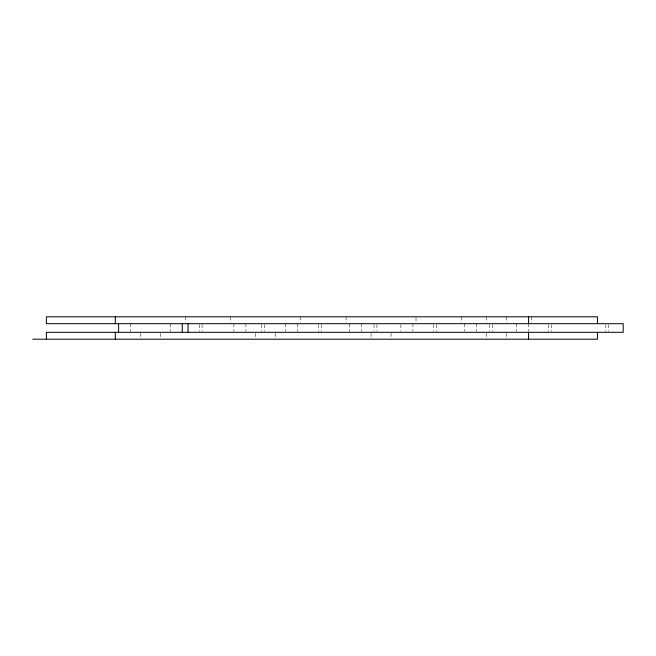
<?xml version="1.0" encoding="UTF-8"?>
<svg xmlns="http://www.w3.org/2000/svg" width="656" height="656" viewBox="0 0 656 656"><rect width="100%" height="100%" fill="white"/><g stroke="black" fill="none" stroke-linecap="round" stroke-linejoin="round"><path stroke-width="0.49" stroke-dasharray="3.28 2.46" d="M608.235 324.654L608.235 331.346M605.816 324.654L605.816 331.346M551.253 324.654L551.253 331.346M548.654 324.654L548.654 331.346M531.393 316.807L531.393 322.711M528.252 323.695L528.252 331.346M516.239 323.695L516.239 331.346M506.358 316.807L506.358 322.711M506.424 333.289L506.424 339.193M492.476 324.654L492.476 331.346M489.712 324.654L489.712 331.346M486.522 316.807L486.522 322.711M486.449 333.289L486.449 339.193M476.633 323.695L476.633 331.346M464.62 323.695L464.62 331.346M461.48 316.807L461.48 322.711M436.256 324.654L436.256 331.346M433.665 324.654L433.665 331.346M416.019 317.791L416.019 322.711M412.886 323.695L412.886 331.346M400.865 324.654L400.865 331.346M391.05 333.289L391.05 339.193M376.938 324.654L376.938 331.346M374.01 324.654L374.01 331.346M371.083 333.289L371.083 339.193M361.267 323.695L361.267 331.346M349.246 323.695L349.246 331.346M346.114 316.807L346.114 322.711M321.219 324.654L321.219 331.346M318.455 324.654L318.455 331.346M300.653 316.807L300.653 322.711M297.512 323.695L297.512 331.346M285.499 323.695L285.499 331.346M275.684 333.289L275.684 339.193M264.384 324.654L264.384 331.346M261.719 324.654L261.719 331.346M255.709 333.289L255.709 339.193M245.893 323.695L245.893 331.346M233.88 323.695L233.88 331.346M230.74 316.807L230.74 322.711M202.089 324.654L202.089 331.346M199.678 324.654L199.678 331.346M185.377 316.807L185.377 322.711M170.224 323.695L170.224 331.346M160.408 333.289L160.408 339.193M140.433 333.289L140.433 339.193M130.618 323.695L130.618 331.346"/><path stroke-width="0.98" d="M32.8 339.193L597.436 339.193L597.436 332.305M597.436 323.695L597.436 316.807L46.412 316.807L46.412 323.695L623.2 323.695L623.2 332.305L46.412 332.305L46.412 339.193M528.556 316.807L528.556 323.695M528.556 332.305L528.556 339.193M188.059 323.695L188.059 332.305M182.237 323.695L182.237 332.305M118.605 323.695L118.605 332.305M115.284 316.807L115.284 323.695M115.284 332.305L115.284 339.193"/></g></svg>
